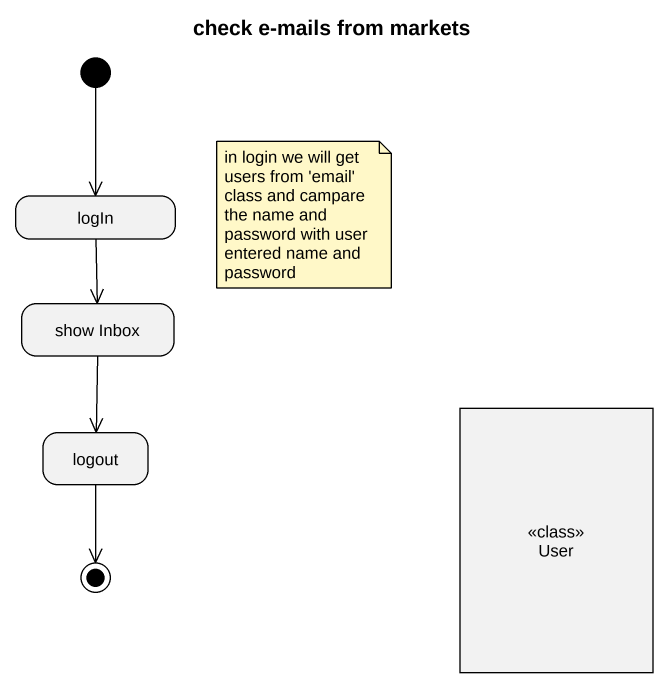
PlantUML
@startuml
title check e-mails from markets
hide empty description
state logIn
state "show Inbox" as show_Inbox
state User <<class>>
state logout
[*] --> logIn
logIn --> show_Inbox
show_Inbox --> logout
logout --> [*]
note as N1
  in login we will get users from 'email' class and campare the name and password with user entered name and password
end note
@enduml
